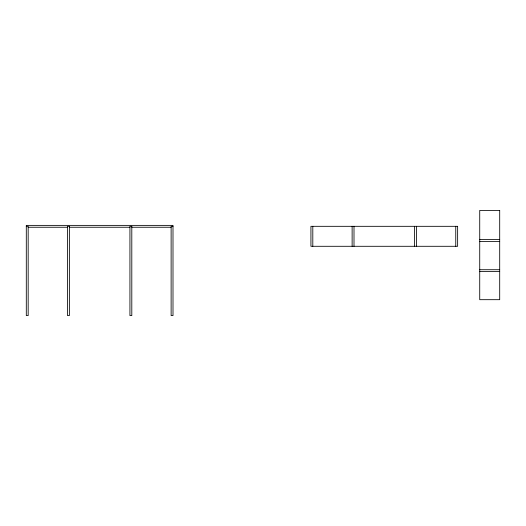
<?xml version="1.0" encoding="UTF-8"?>
<svg xmlns="http://www.w3.org/2000/svg" width="526" height="526" viewBox="0 0 526 526"><rect width="100%" height="100%" fill="white"/><g stroke="black" fill="none" stroke-linecap="round" stroke-linejoin="round"><path stroke-width="0.79" d="M26.3 226.318L28.174 226.318L28.174 315.587L26.3 315.587L26.3 225.378L173.001 225.378L173.001 315.587L171.128 315.587L171.128 226.318L173.001 226.318M28.174 227.252L67.499 227.252M69.373 227.252L129.929 227.252M131.802 227.252L171.128 227.252M479.725 239.6L499.7 239.6M479.725 241.473L499.7 241.473M479.725 269.72L499.7 269.72M479.725 271.594L499.7 271.594M455.759 226.318L455.759 246.293M416.434 226.318L416.434 246.293M414.56 226.318L414.56 246.293M354.005 226.318L354.005 246.293M352.131 226.318L352.131 246.293M312.806 226.318L312.806 246.293M499.7 210.413L479.725 210.413L479.725 299.682L499.7 299.682L499.7 210.413M69.373 226.318L67.499 226.318L67.499 315.587L69.373 315.587L69.373 226.318M131.802 226.318L129.929 226.318L129.929 315.587L131.802 315.587L131.802 226.318M457.633 226.318L310.932 226.318L310.932 246.293L457.633 246.293L457.633 226.318"/></g></svg>
